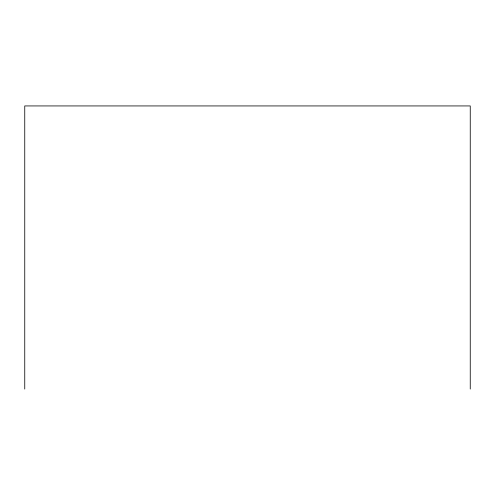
<?xml version="1.0" encoding="UTF-8"?>
<svg xmlns="http://www.w3.org/2000/svg" width="495" height="495" viewBox="0 0 495 495"><rect width="100%" height="100%" fill="white"/><g stroke="black" fill="none" stroke-linecap="round" stroke-linejoin="round"><path stroke-width="0.74" d="M470.25 389.064L470.25 105.936L24.75 105.936L24.75 389.064"/></g></svg>
